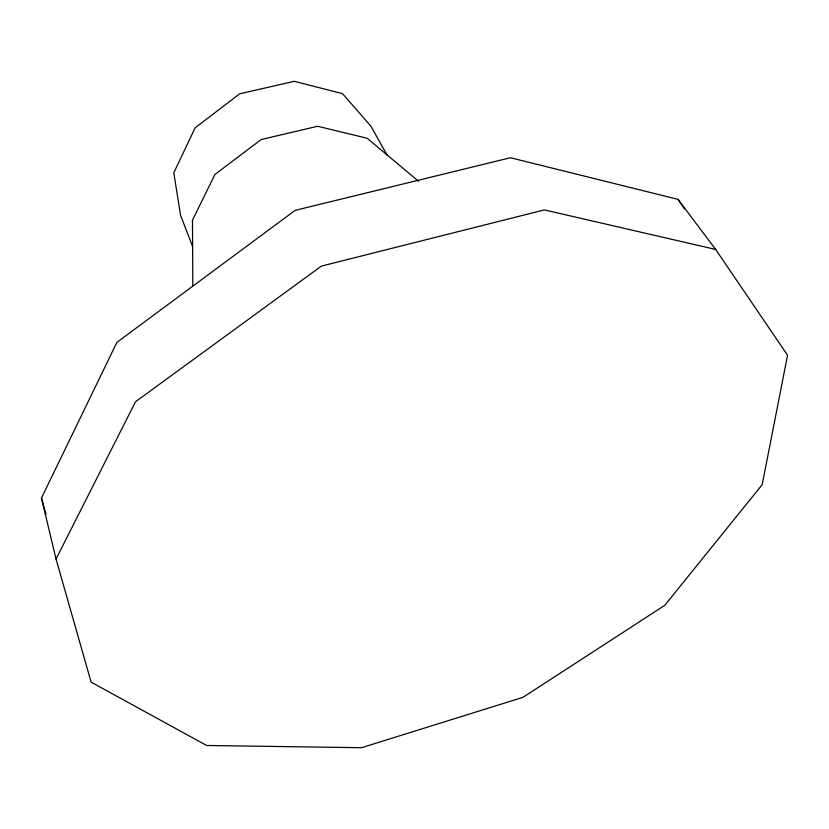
<?xml version="1.0" encoding="UTF-8"?>
<svg xmlns="http://www.w3.org/2000/svg" width="829" height="829" viewBox="0 0 829 829"><rect width="100%" height="100%" fill="white"/><g stroke="black" fill="none" stroke-linecap="round" stroke-linejoin="round"><path stroke-width="1.24" d="M41.45 498.063L116.879 342.387L295.134 210.369L510.436 157.748L677.987 199.354L715.676 249.456L787.55 355.237L762.193 484.664L664.796 605.315L522.954 697.344L361.579 747.696L206.67 745.489L91.128 682.153L56.04 559.036L41.45 498.063L46.02 514.208M56.04 559.036L135.49 401.775L321.393 266.099L544.373 209.913L715.676 249.456M418.552 181.261L367.133 138.256L317.642 126.267L261.228 139.521L214.939 174.442L192.473 220.193L192.825 285.87M677.987 199.354L684.526 208.949M387.143 155.23L370.926 126.236L342.553 93.677L294.326 81.304L239.705 93.801L195.147 127.821L173.789 172.836L180.618 215.509L192.618 246.493"/></g></svg>
